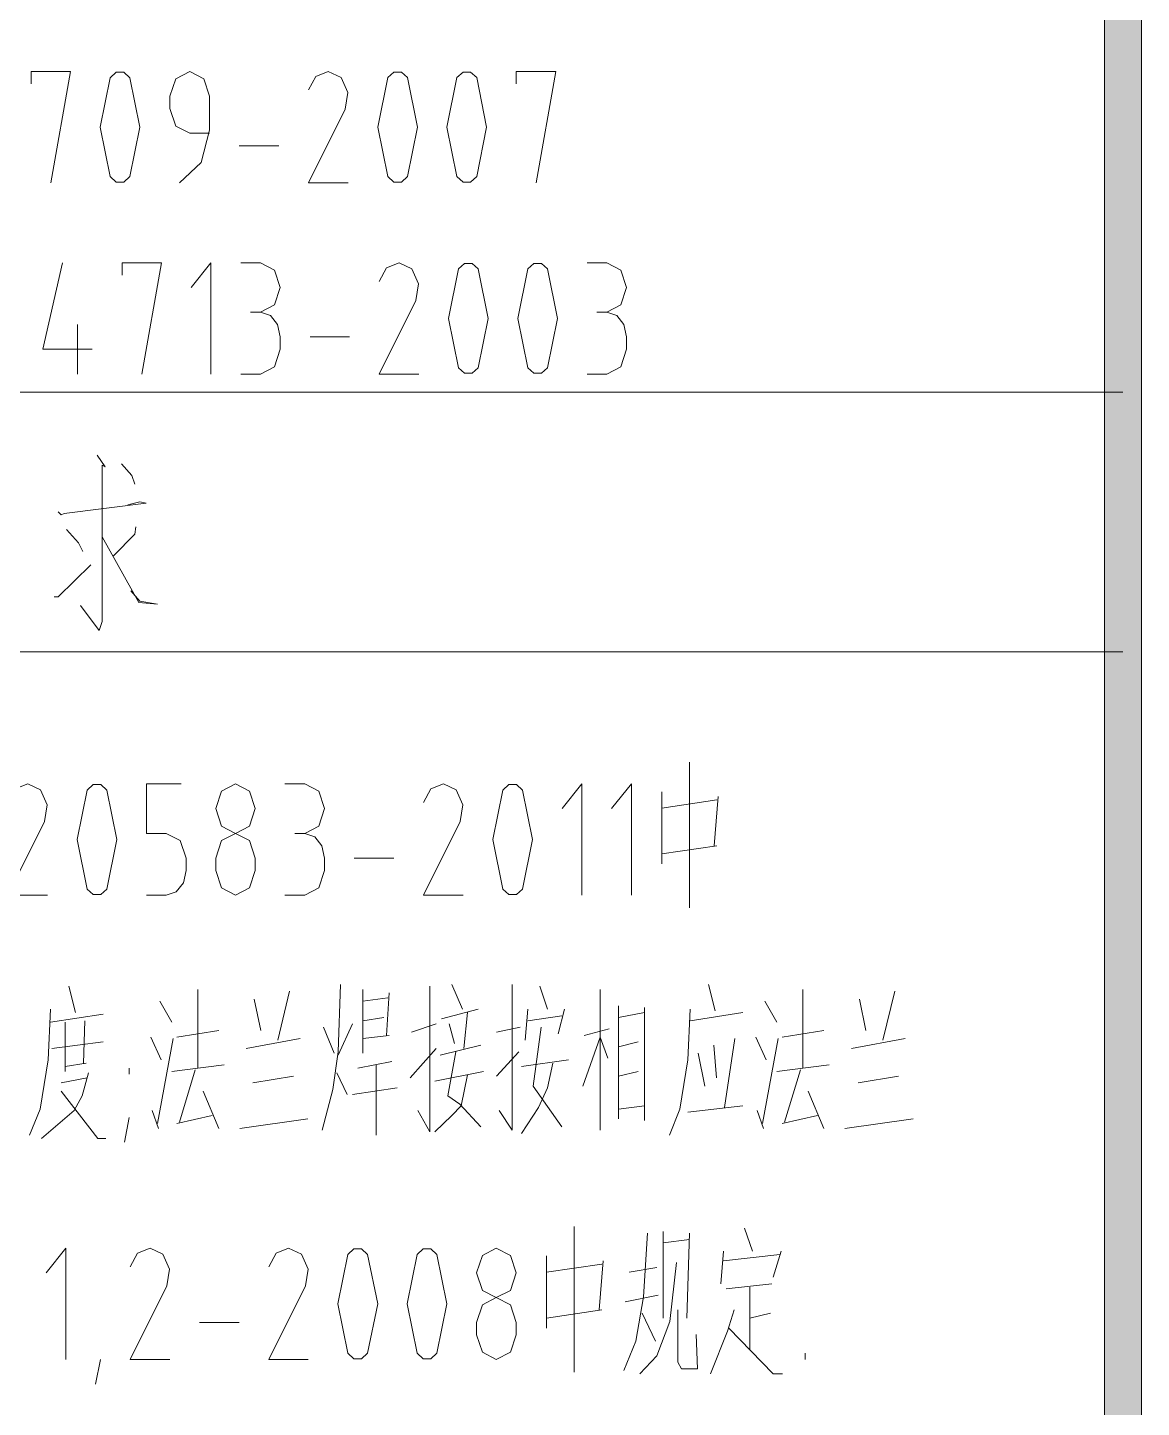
# Model space of a CAD drawing. Header units: millimetres. Extents: x 0 to 829, y 0 to 586.
# Drawn here: x 740.86 to 770.45, y 513.29 to 549.97 of the extents above; entities that cross this region are included whole.
import ezdxf

# ---------------------------------------------------------------- set-up
doc = ezdxf.new("R2010")
doc.units = ezdxf.units.MM

msp = doc.modelspace()

# ---------------------------------------------------------------- hatches: boundary and pattern name
h = msp.add_hatch(color=0)
h.dxf.hatch_style = 2
h.paths.add_polyline_path([(770.449028, 9.860139), (769.464778, 9.860139), (769.464778, 575.772139), (770.449028, 575.772139)])

# ---------------------------------------------------------------- linework, layer by layer
at = {"color": 0, "lineweight": 0}
for points in [[(770.449028, 9.860139), (769.464778, 9.860139), (769.464778, 575.772139), (770.449028, 575.772139)], [(746.908167, 529.209), (746.752944, 529.671139), (746.382528, 529.865167), (746.008583, 529.671139), (745.856889, 529.209), (746.008583, 528.743333), (746.382528, 528.549306), (746.752944, 528.743333)], [(753.836722, 516.868833), (753.685028, 517.330972), (753.311083, 517.525), (752.940667, 517.330972), (752.785444, 516.868833), (752.940667, 516.403167), (753.311083, 516.209139), (753.685028, 516.403167)]]:
    msp.add_lwpolyline(points, close=True, dxfattribs=at)
for points in [[(741.475389, 545.842472), (742.001028, 548.802278), (740.94975, 548.802278), (740.94975, 548.474194)], [(743.577944, 548.636472), (743.415667, 548.784639), (743.214583, 548.784639), (743.052306, 548.636472)], [(745.691083, 548.146111), (745.539389, 548.611778), (745.165444, 548.802278), (744.795028, 548.611778), (744.639806, 548.146111)], [(748.844917, 548.802278), (748.516833, 548.668222), (748.319278, 548.311917)], [(749.292944, 547.800389), (749.367028, 548.248417), (749.190639, 548.647056), (748.844917, 548.802278)], [(750.951, 548.64), (750.788722, 548.784639), (750.587639, 548.784639), (750.425361, 548.64)], [(752.788972, 548.64), (752.626694, 548.784639), (752.425611, 548.784639), (752.263333, 548.64)], [(754.369417, 545.846), (754.895056, 548.802278), (753.84025, 548.802278), (753.84025, 548.474194)], [(743.052306, 548.636472), (742.787722, 547.324139), (743.052306, 546.008278)], [(743.577944, 546.008278), (743.842528, 547.324139), (743.577944, 548.636472)], [(750.425361, 548.64), (750.160778, 547.324139), (750.425361, 546.011806)], [(750.951, 546.011806), (751.215583, 547.324139), (750.951, 548.64)], [(752.263333, 548.64), (751.99875, 547.324139), (752.263333, 546.011806)], [(752.788972, 546.011806), (753.053556, 547.324139), (752.788972, 548.64)], [(744.639806, 548.146111), (744.639806, 547.818028)], [(745.691083, 547.243), (745.691083, 548.146111)], [(744.639806, 547.818028), (744.795028, 547.352361), (745.165444, 547.161861)], [(749.292944, 547.800389), (748.319278, 545.846), (749.374083, 545.846)], [(744.893806, 545.842472), (745.472361, 546.382222), (745.691083, 547.243)], [(745.165444, 547.161861), (745.691083, 547.161861)], [(746.481306, 546.83025), (747.532583, 546.83025)], [(743.052306, 546.008278), (743.214583, 545.863639), (743.415667, 545.863639), (743.577944, 546.008278)], [(750.425361, 546.011806), (750.587639, 545.863639), (750.788722, 545.863639), (750.951, 546.011806)], [(752.263333, 546.011806), (752.425611, 545.863639), (752.626694, 545.863639), (752.788972, 546.011806)], [(741.785833, 543.71875), (741.260194, 541.418639), (742.576056, 541.418639)], [(743.891917, 540.758944), (744.417556, 543.71875), (743.366278, 543.71875), (743.366278, 543.390667)], [(745.729889, 540.758944), (745.729889, 543.71875), (745.20425, 543.059056)], [(746.520111, 543.71875), (747.04575, 543.71875)], [(747.04575, 542.402889), (747.416167, 542.596917), (747.571389, 543.059056), (747.416167, 543.524722), (747.04575, 543.71875)], [(750.725222, 543.71875), (750.397139, 543.581167), (750.199583, 543.224861)], [(751.17325, 542.716861), (751.247333, 543.161361), (751.067417, 543.56), (750.725222, 543.71875)], [(752.827778, 543.552944), (752.6655, 543.701111), (752.467944, 543.701111), (752.302139, 543.552944)], [(754.669278, 543.552944), (754.507, 543.701111), (754.305917, 543.701111), (754.143639, 543.552944)], [(755.720556, 543.71875), (756.246194, 543.71875)], [(756.246194, 542.402889), (756.620139, 542.596917), (756.771833, 543.059056), (756.620139, 543.524722), (756.246194, 543.71875)], [(752.302139, 543.552944), (752.037556, 542.240611), (752.302139, 540.92475)], [(752.827778, 540.92475), (753.095889, 542.240611), (752.827778, 543.552944)], [(754.143639, 543.552944), (753.879056, 542.240611), (754.143639, 540.92475)], [(754.669278, 540.92475), (754.933861, 542.240611), (754.669278, 543.552944)], [(751.17325, 542.716861), (750.199583, 540.758944), (751.250861, 540.758944)], [(747.04575, 542.402889), (746.781167, 542.402889)], [(747.571389, 541.746722), (747.500833, 542.074806), (747.306806, 542.314694), (747.04575, 542.402889)], [(756.246194, 542.402889), (755.985139, 542.402889)], [(756.771833, 541.746722), (756.701278, 542.074806), (756.510778, 542.314694), (756.246194, 542.402889)], [(742.180944, 542.074806), (742.180944, 540.758944)], [(747.571389, 541.746722), (747.571389, 541.418639)], [(748.361611, 541.746722), (749.412889, 541.746722)], [(756.771833, 541.746722), (756.771833, 541.418639)], [(747.04575, 540.758944), (747.416167, 540.952972), (747.571389, 541.418639)], [(756.246194, 540.758944), (756.620139, 540.952972), (756.771833, 541.418639)], [(747.04575, 540.758944), (746.520111, 540.758944)], [(752.302139, 540.92475), (752.467944, 540.780111), (752.6655, 540.780111), (752.827778, 540.92475)], [(754.143639, 540.92475), (754.305917, 540.780111), (754.507, 540.780111), (754.669278, 540.92475)], [(756.246194, 540.758944), (755.720556, 540.758944)], [(769.958667, 540.279167), (622.070694, 540.279167)], [(742.703056, 538.607), (742.91825, 538.296556), (742.837111, 538.335361), (742.837111, 534.722917), (742.837111, 534.451278), (742.837111, 534.179639), (742.784194, 534.024417), (742.755972, 533.946806), (742.265611, 534.6065)], [(743.355694, 538.374167), (743.627333, 538.063722), (743.708472, 537.830889)], [(741.669417, 537.093583), (741.750556, 537.015972), (741.831694, 537.054778), (744.004806, 537.326417), (743.842528, 537.365222), (743.517972, 537.287611)], [(741.888139, 536.624389), (742.212694, 536.275139), (742.322056, 536.042306)], [(743.733167, 536.702), (743.708472, 536.507972), (743.136972, 535.925889)], [(742.837111, 536.430361), (743.814306, 534.684111), (744.304667, 534.645306), (743.842528, 534.722917), (743.599111, 534.994556)], [(741.560056, 534.839333), (741.669417, 534.839333), (742.540778, 535.693056)], [(769.958667, 533.378833), (622.070694, 533.378833)], [(758.440472, 530.440194), (758.440472, 526.570222)], [(740.861556, 529.865167), (740.529944, 529.731111), (740.335917, 529.371278)], [(741.306056, 528.863278), (741.380139, 529.311306), (741.20375, 529.706417), (740.861556, 529.865167)], [(742.438472, 529.699361), (742.173889, 528.387028), (742.438472, 527.071167)], [(742.964111, 529.699361), (742.801833, 529.847528), (742.60075, 529.847528), (742.438472, 529.699361)], [(742.964111, 527.071167), (743.228694, 528.387028), (742.964111, 529.699361)], [(744.541028, 528.549306), (744.015389, 528.549306), (744.015389, 529.865167), (744.936139, 529.865167)], [(747.694861, 529.865167), (748.2205, 529.865167)], [(748.2205, 528.549306), (748.594444, 528.743333), (748.746139, 529.209), (748.594444, 529.671139), (748.2205, 529.865167)], [(751.9035, 529.865167), (751.571889, 529.731111), (751.377861, 529.371278)], [(752.348, 528.863278), (752.422083, 529.311306), (752.245694, 529.706417), (751.9035, 529.865167)], [(753.480417, 529.699361), (753.215833, 528.387028), (753.480417, 527.071167)], [(754.006056, 529.699361), (753.843778, 529.847528), (753.642694, 529.847528), (753.480417, 529.699361)], [(754.006056, 527.071167), (754.270639, 528.387028), (754.006056, 529.699361)], [(755.582972, 526.908889), (755.582972, 529.865167), (755.057333, 529.209)], [(756.898833, 526.908889), (756.898833, 529.865167), (756.373194, 529.209)], [(757.710222, 529.657028), (757.710222, 527.744972)], [(757.710222, 529.223111), (759.170722, 529.438306)], [(759.206, 529.5265), (759.100167, 528.221222)], [(741.306056, 528.863278), (740.335917, 526.908889), (741.387194, 526.908889)], [(745.066667, 527.893139), (744.911444, 528.358806), (744.541028, 528.549306)], [(746.908167, 527.893139), (746.752944, 528.358806), (746.382528, 528.549306), (746.008583, 528.358806), (745.856889, 527.893139)], [(748.2205, 528.549306), (747.959444, 528.549306)], [(748.746139, 527.893139), (748.675583, 528.221222), (748.485083, 528.461111), (748.2205, 528.549306)], [(752.348, 528.863278), (751.377861, 526.908889), (752.429139, 526.908889)], [(759.170722, 528.221222), (757.710222, 528.006028)], [(745.066667, 527.565056), (745.066667, 527.893139)], [(745.856889, 527.565056), (745.856889, 527.893139)], [(746.908167, 527.893139), (746.908167, 527.565056)], [(748.746139, 527.893139), (748.746139, 527.565056)], [(749.536361, 527.893139), (750.587639, 527.893139)], [(744.541028, 526.908889), (744.802083, 526.993556), (744.996111, 527.236972), (745.066667, 527.565056)], [(745.856889, 527.565056), (746.008583, 527.099389), (746.382528, 526.908889), (746.752944, 527.099389), (746.908167, 527.565056)], [(748.2205, 526.908889), (748.594444, 527.099389), (748.746139, 527.565056)], [(742.438472, 527.071167), (742.60075, 526.926528), (742.801833, 526.926528), (742.964111, 527.071167)], [(753.480417, 527.071167), (753.642694, 526.926528), (753.843778, 526.926528), (754.006056, 527.071167)], [(744.015389, 526.908889), (744.541028, 526.908889)], [(748.2205, 526.908889), (747.694861, 526.908889)], [(749.173, 524.531167), (749.105972, 522.746111)], [(752.132806, 524.531167), (752.4115, 523.878528)], [(753.734417, 524.531167), (753.734417, 520.657667), (753.385167, 521.179778)], [(758.952, 524.531167), (759.128389, 523.832667)], [(741.955167, 524.485306), (742.131556, 523.790333)], [(745.380639, 522.312194), (745.380639, 524.400639)], [(746.876417, 524.139583), (747.052806, 523.310556)], [(747.818333, 524.354778), (747.504361, 523.0495)], [(749.765667, 524.400639), (749.765667, 522.703778)], [(749.765667, 524.093722), (750.428889, 524.181917)], [(750.460639, 524.312444), (750.393611, 523.180028)], [(751.540139, 524.485306), (751.540139, 520.615333), (751.226167, 521.179778)], [(754.464667, 524.485306), (754.672806, 523.878528)], [(756.066278, 524.400639), (756.066278, 520.657667)], [(761.456722, 522.312194), (761.456722, 524.400639)], [(762.956028, 524.139583), (763.128889, 523.310556)], [(763.894417, 524.354778), (763.580444, 523.0495)], [(741.468333, 523.878528), (741.401306, 522.527389), (741.189639, 521.222111), (740.910944, 520.527139)], [(744.371694, 524.093722), (744.685667, 523.529278)], [(751.854111, 523.617472), (752.827778, 523.878528)], [(752.549083, 523.790333), (752.446778, 522.834306)], [(754.150694, 523.878528), (754.080139, 523.0495)], [(755.124361, 523.878528), (754.9515, 523.225889)], [(756.553111, 523.963194), (756.553111, 520.961056)], [(756.553111, 523.659806), (757.248083, 523.790333)], [(757.248083, 523.920861), (757.248083, 520.918722)], [(758.465167, 523.878528), (758.394611, 522.527389), (758.186472, 521.222111), (757.907778, 520.527139)], [(758.465167, 523.571611), (759.858639, 523.790333)], [(760.447778, 524.093722), (760.76175, 523.529278)], [(741.468333, 523.529278), (742.861806, 523.748)], [(741.852861, 523.529278), (741.852861, 522.224)], [(742.339694, 522.442722), (742.374972, 523.571611)], [(749.486972, 523.486944), (749.105972, 522.657917)], [(749.765667, 523.571611), (750.323056, 523.659806)], [(751.716528, 523.486944), (751.053306, 523.268222)], [(752.203361, 522.964833), (752.06225, 523.486944)], [(754.150694, 523.571611), (755.053806, 523.702139)], [(744.128278, 523.137694), (744.406972, 522.527389)], [(744.304667, 520.834056), (744.720944, 523.095361)], [(744.826778, 523.137694), (745.938028, 523.310556)], [(748.097028, 523.095361), (746.668278, 522.834306)], [(748.721444, 523.39875), (749.000139, 522.703778)], [(750.460639, 523.180028), (749.765667, 523.095361)], [(753.314611, 523.268222), (753.942556, 523.39875)], [(754.499944, 523.39875), (754.288278, 521.832417), (755.053806, 520.745861)], [(756.066278, 523.137694), (755.611194, 521.832417)], [(756.309694, 523.356417), (755.646472, 523.180028)], [(756.066278, 523.137694), (756.274417, 522.57325)], [(759.371806, 521.267972), (759.646972, 523.095361)], [(760.204361, 523.137694), (760.483056, 522.527389)], [(760.38075, 520.834056), (760.797028, 523.095361)], [(760.902861, 523.137694), (762.014111, 523.310556)], [(764.173111, 523.095361), (762.744361, 522.834306)], [(741.503611, 522.834306), (742.861806, 523.007167)], [(748.686167, 520.657667), (748.964861, 521.744222), (749.105972, 522.746111)], [(751.018028, 522.051139), (751.716528, 522.834306)], [(752.898333, 522.918972), (751.818833, 522.657917)], [(752.238639, 522.746111), (752.026972, 521.571361)], [(753.314611, 522.093472), (753.907278, 522.746111)], [(756.553111, 522.876639), (757.075222, 523.007167)], [(758.673306, 522.703778), (758.849694, 521.832417)], [(759.093111, 522.918972), (759.160139, 522.051139)], [(741.852861, 522.354528), (742.41025, 522.442722)], [(743.560306, 522.146389), (743.560306, 522.312194)], [(744.685667, 522.224), (746.079139, 522.396861)], [(749.628083, 522.312194), (750.531194, 522.485056)], [(750.114917, 522.396861), (750.114917, 520.527139)], [(753.977833, 522.354528), (755.230194, 522.527389)], [(754.810389, 522.442722), (754.672806, 521.790083), (754.429389, 521.267972), (753.977833, 520.573)], [(760.76175, 522.224), (762.155222, 522.396861)], [(741.747028, 521.920611), (742.442, 522.051139)], [(742.096278, 521.179778), (742.304417, 521.571361), (742.477278, 522.181667)], [(744.893806, 520.876389), (745.313611, 522.266333)], [(746.844667, 521.920611), (747.920639, 522.093472)], [(749.070694, 522.181667), (749.349389, 521.613694)], [(751.68125, 521.962944), (752.968889, 522.224)], [(752.549083, 522.135806), (752.376222, 521.310306)], [(756.553111, 522.093472), (757.075222, 522.224)], [(760.969889, 520.876389), (761.389694, 522.266333)], [(762.92075, 521.920611), (763.996722, 522.093472)], [(741.747028, 521.701889), (742.720694, 520.442472), (742.932361, 520.442472)], [(745.52175, 521.701889), (745.938028, 520.703528)], [(749.486972, 521.613694), (750.672306, 521.790083)], [(752.340944, 521.352639), (752.026972, 521.571361)], [(761.597833, 521.701889), (762.014111, 520.703528)], [(751.68125, 520.615333), (752.132806, 521.04925), (752.376222, 521.310306)], [(752.340944, 521.352639), (752.898333, 520.745861)], [(756.553111, 521.222111), (757.248083, 521.310306)], [(758.394611, 521.137444), (759.858639, 521.310306)], [(742.096278, 521.179778), (741.224917, 520.442472)], [(743.429778, 520.340167), (743.560306, 520.996333)], [(744.163556, 521.179778), (744.336417, 520.703528)], [(744.826778, 520.834056), (745.765167, 521.04925)], [(746.495417, 520.703528), (748.305167, 520.961056)], [(760.239639, 521.179778), (760.4125, 520.703528)], [(760.902861, 520.834056), (761.84125, 521.04925)], [(762.5715, 520.703528), (764.38125, 520.961056)], [(755.381889, 518.100028), (755.381889, 514.230056)], [(757.329222, 517.927167), (757.223389, 516.230306), (757.01525, 515.055556), (756.701278, 514.272389)], [(757.7455, 517.9695), (757.7455, 515.662333)], [(758.373444, 515.662333), (758.444, 517.927167)], [(759.9045, 518.057694), (760.112639, 517.447389)], [(758.444, 517.750778), (757.7455, 517.666111)], [(741.874028, 514.565194), (741.874028, 517.525), (741.348389, 516.868833)], [(744.110639, 517.525), (743.779028, 517.390944), (743.585, 517.031111)], [(744.558667, 516.523111), (744.629222, 516.967611), (744.452833, 517.36625), (744.110639, 517.525)], [(747.790111, 517.525), (747.462028, 517.390944), (747.264472, 517.031111)], [(748.238139, 516.523111), (748.312222, 516.967611), (748.132306, 517.36625), (747.790111, 517.525)], [(749.367028, 517.359194), (749.102444, 516.046861), (749.367028, 514.731)], [(749.892667, 517.359194), (749.730389, 517.507361), (749.529306, 517.507361), (749.367028, 517.359194)], [(749.892667, 514.731), (750.160778, 516.046861), (749.892667, 517.359194)], [(751.208528, 517.359194), (750.943944, 516.046861), (751.208528, 514.731)], [(751.734167, 517.359194), (751.571889, 517.507361), (751.370806, 517.507361), (751.208528, 517.359194)], [(751.734167, 514.731), (751.99875, 516.046861), (751.734167, 517.359194)], [(754.648111, 517.316861), (754.648111, 515.401278)], [(756.147417, 517.186333), (756.041583, 515.881056)], [(759.347111, 517.447389), (759.276556, 516.576028)], [(759.347111, 517.186333), (760.842889, 517.359194)], [(760.878167, 517.447389), (760.670028, 516.752417)], [(754.648111, 516.882944), (756.112139, 517.098139)], [(756.842389, 516.882944), (757.572639, 517.013472)], [(758.09475, 517.144), (757.921889, 515.577667), (757.572639, 514.663972), (757.121083, 514.184194)], [(744.558667, 516.523111), (743.585, 514.565194), (744.636278, 514.565194)], [(748.238139, 516.523111), (747.264472, 514.565194), (748.31575, 514.565194)], [(759.417667, 516.4455), (760.63475, 516.576028)], [(760.042083, 516.491361), (760.042083, 514.836833)], [(753.836722, 515.552972), (753.685028, 516.018639), (753.311083, 516.209139), (752.940667, 516.018639), (752.785444, 515.552972)], [(757.607917, 516.272639), (756.736556, 516.099778)], [(756.112139, 515.881056), (754.648111, 515.662333)], [(757.188111, 515.792861), (757.537361, 515.055556)], [(758.130028, 515.881056), (758.130028, 514.491111), (758.232333, 514.314722), (758.652139, 514.314722), (758.616861, 515.228417)], [(759.625806, 515.881056), (759.452944, 515.316611), (758.997861, 514.184194)], [(760.042083, 515.662333), (760.599472, 515.792861)], [(745.422972, 515.552972), (746.477778, 515.552972)], [(752.785444, 515.224889), (752.785444, 515.552972)], [(753.836722, 515.552972), (753.836722, 515.224889)], [(759.484694, 515.401278), (760.670028, 514.184194), (760.913444, 514.184194)], [(752.785444, 515.224889), (752.940667, 514.759222), (753.311083, 514.565194), (753.685028, 514.759222), (753.836722, 515.224889)], [(749.367028, 514.731), (749.529306, 514.586361), (749.730389, 514.586361), (749.892667, 514.731)], [(751.208528, 514.731), (751.370806, 514.586361), (751.571889, 514.586361), (751.734167, 514.731)], [(761.516694, 514.565194), (761.516694, 514.731)], [(742.66425, 513.909028), (742.794778, 514.565194)]]:
    msp.add_lwpolyline(points, dxfattribs=at)

doc.saveas('drawing.dxf')
